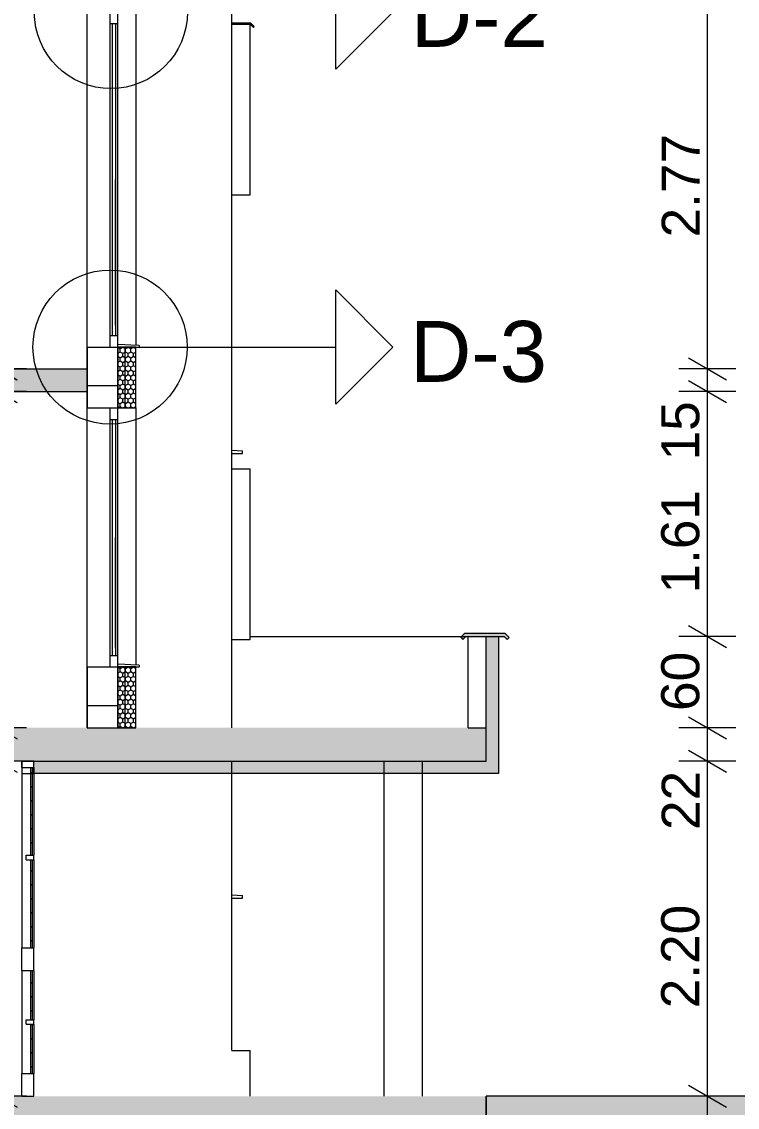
# Model space of a CAD drawing. Header units: feet. Extents: x 2583673 to 2624673, y -122443 to -93743.
# Drawn here: x 2606301 to 2610998, y -116471 to -109342 of the extents above; entities that cross this region are included whole.
import ezdxf

# ---------------------------------------------------------------- set-up
doc = ezdxf.new("R2010")
doc.units = ezdxf.units.FT
doc.header["$MEASUREMENT"] = 0
doc.set_wipeout_variables(frame=1)
doc.linetypes.add('Wipeout_Contour', pattern=[1000, 0, -1000])
for name, color, linetype, lineweight in [('0_Pen_No__1', 7, 'Continuous', 5), ('2D Drafting - General_Pen_No__20', 1, 'Continuous', 5), ('Annotation - Text_Pen_No__20', 1, 'Continuous', 5), ('Columns_Pen_No__2', 8, 'Continuous', 5), ('Dimensioning - General_Pen_No__1', 7, 'Continuous', 5), ('Exterior walls_Pen_No__1', 7, 'Continuous', 5), ('Exterior walls_Pen_No__2', 8, 'Continuous', 5), ('Exterior walls_Pen_No__20', 1, 'Continuous', 5), ('Shell - Roof_Pen_No__20', 1, 'Continuous', 5), ('Structural - Bearing_Pen_No__1', 7, 'Continuous', 5)]:
    doc.layers.add(name, color=color, linetype=linetype, lineweight=lineweight)
for name, color, linetype in [('Columns', 7, 'Continuous'), ('Dimensioning - General', 7, 'Continuous'), ('Exterior walls', 7, 'Continuous'), ('Shell - Roof', 7, 'Continuous'), ('Structural - Bearing', 7, 'Continuous')]:
    doc.layers.add(name, color=color, linetype=linetype)
for name, color, linetype, lineweight, true_color in [('Exterior walls_Pen_No__102', 7, 'Continuous', 5, 0xcccccc), ('Exterior walls_Pen_No__14', 7, 'Continuous', 5, 0xbd8b17), ('Exterior walls_Pen_No__3', 7, 'Continuous', 5, 0xff6600), ('Exterior walls_Pen_No__61', 7, 'Continuous', 5, 0x6a6a6a), ('Exterior walls_Pen_No__62', 7, 'Continuous', 5, 0xaaaaaa), ('Structural - Bearing_Pen_No__29', 7, 'Continuous', 5, 0x3dad99)]:
    doc.layers.add(name, color=color, linetype=linetype, lineweight=lineweight, true_color=true_color)
doc.styles.add('GENERATED_STYLE_1', font='arial.ttf')
doc.styles.add('GENERATED_STYLE_7', font='ARIALUNI.TTF')
doc.dimstyles.new('GENERATED_STYLE__1', dxfattribs={"dimtxt": 250, "dimasz": 190, "dimexe": 0.18, "dimexo": 3, "dimgap": 0.09, "dimtad": 1, "dimlfac": 0.001, "dimzin": 0, "dimdsep": 46, "dimtxsty": 'GENERATED_STYLE_1', "dimblk": 'ARROWHEAD_2', "dimblk1": 'ARROWHEAD_2', "dimblk2": 'ARROWHEAD_2', "dimcen": 0.09, "dimclrd": 7, "dimclre": 7, "dimclrt": 7, "dimadec": 0, "dimazin": 0, "dimtfac": 1, "dimtdec": 4, "dimtmove": 0, "dimatfit": 3, "dimfxl": 1, "dimtolj": 1, "dimtzin": 0, "dimarcsym": 0})
pattern_1 = [(45, (2247653.82, -76424.97), (-91.92388, 91.92388), [97.499996, -32.5]), (45, (2247653.82, -76333.04), (-91.92388, 91.92388), [97.499996, -32.5])]

# ---------------------------------------------------------------- blocks, each defined once
blk = doc.blocks.new('*D15', base_point=(2247653.8, -76425))
at = {"layer": 'Dimensioning - General_Pen_No__1', "color": 7, "linetype": 'Continuous', "lineweight": 5, "transparency": 16777216}
for p, q in [((2610677.3, -116326.2), (2610927.3, -116470.5)), ((2610989.8, -116398.3), (2610614.8, -116398.3)), ((2610802.3, -116618.3), (2610802.3, -116398.3)), ((2610677.3, -116546.2), (2610927.3, -116690.5)), ((2610989.8, -116618.3), (2610614.8, -116618.3)), ((2610802.3, -116740.6), (2610802.3, -116618.3))]:
    blk.add_line(p, q, dxfattribs=at)
at = {"layer": 'Dimensioning - General_Pen_No__1', "color": 7, "lineweight": 5, "transparency": 16777216, "insert": (2610752.3, -117070), "char_height": 250, "attachment_point": 7, "rotation": 90, "style": 'GENERATED_STYLE_1'}
blk.add_mtext('\\A1;22', dxfattribs=at)
blk = doc.blocks.new('ARROWHEAD_2')
at = {"color": 0, "linetype": 'Continuous', "lineweight": 0}
for p, q in [((-0.378, -0.655), (0.378, 0.655)), ((0, 0), (-1, 0))]:
    blk.add_line(p, q, dxfattribs=at)
blk = doc.blocks.new('*D16', base_point=(2247653.8, -76425))
at = {"layer": 'Dimensioning - General_Pen_No__1', "color": 7, "linetype": 'Continuous', "lineweight": 5, "transparency": 16777216}
for p, q in [((2610677.3, -114126.2), (2610927.3, -114270.5)), ((2610989.8, -114198.3), (2610614.8, -114198.3)), ((2610802.3, -116398.3), (2610802.3, -114198.3)), ((2610677.3, -116326.2), (2610927.3, -116470.5)), ((2610989.8, -116398.3), (2610614.8, -116398.3))]:
    blk.add_line(p, q, dxfattribs=at)
at = {"layer": 'Dimensioning - General_Pen_No__1', "color": 7, "lineweight": 5, "transparency": 16777216, "char_height": 250, "attachment_point": 7, "rotation": 90, "style": 'GENERATED_STYLE_1'}
for s, insert in [('\\A1;22', (2610752.3, -114650)), ('\\A1;2.20', (2610752.3, -115820.6))]:
    blk.add_mtext(s, dxfattribs=dict(at, insert=insert))
blk = doc.blocks.new('*D17', base_point=(2247653.8, -76425))
at = {"layer": 'Dimensioning - General_Pen_No__1', "color": 7, "linetype": 'Continuous', "lineweight": 5, "transparency": 16777216}
for p, q in [((2610677.3, -113906.2), (2610927.3, -114050.5)), ((2610989.8, -113978.3), (2610614.8, -113978.3)), ((2610802.3, -114198.3), (2610802.3, -113978.3)), ((2610677.3, -114126.2), (2610927.3, -114270.5)), ((2610989.8, -114198.3), (2610614.8, -114198.3))]:
    blk.add_line(p, q, dxfattribs=at)
blk = doc.blocks.new('*D18', base_point=(2247653.8, -76425))
at = {"layer": 'Dimensioning - General_Pen_No__1', "color": 7, "linetype": 'Continuous', "lineweight": 5, "transparency": 16777216}
for p, q in [((2610677.3, -113306.2), (2610927.3, -113450.5)), ((2610989.8, -113378.3), (2610614.8, -113378.3)), ((2610802.3, -113978.3), (2610802.3, -113378.3)), ((2610677.3, -113906.2), (2610927.3, -114050.5)), ((2610989.8, -113978.3), (2610614.8, -113978.3))]:
    blk.add_line(p, q, dxfattribs=at)
at = {"layer": 'Dimensioning - General_Pen_No__1', "color": 7, "lineweight": 5, "transparency": 16777216, "insert": (2610752.3, -113868.1), "char_height": 250, "attachment_point": 7, "rotation": 90, "style": 'GENERATED_STYLE_1'}
blk.add_mtext('\\A1;60', dxfattribs=at)
blk = doc.blocks.new('*D19', base_point=(2247653.8, -76425))
at = {"layer": 'Dimensioning - General_Pen_No__1', "color": 7, "linetype": 'Continuous', "lineweight": 5, "transparency": 16777216}
for p, q in [((2610677.3, -111698.8), (2610927.3, -111843.2)), ((2610989.8, -111771), (2610614.8, -111771)), ((2610802.3, -113378.3), (2610802.3, -111771)), ((2610677.3, -113306.2), (2610927.3, -113450.5)), ((2610989.8, -113378.3), (2610614.8, -113378.3))]:
    blk.add_line(p, q, dxfattribs=at)
at = {"layer": 'Dimensioning - General_Pen_No__1', "color": 7, "lineweight": 5, "transparency": 16777216, "char_height": 250, "attachment_point": 7, "rotation": 90, "style": 'GENERATED_STYLE_1'}
for s, insert in [('\\A1;15', (2610752.3, -112222.7)), ('\\A1;1.61', (2610752.3, -113097))]:
    blk.add_mtext(s, dxfattribs=dict(at, insert=insert))
blk = doc.blocks.new('*D20', base_point=(2247653.8, -76425))
at = {"layer": 'Dimensioning - General_Pen_No__1', "color": 7, "linetype": 'Continuous', "lineweight": 5, "transparency": 16777216}
for p, q in [((2610677.3, -111548.8), (2610927.3, -111693.2)), ((2610989.8, -111621), (2610614.8, -111621)), ((2610802.3, -111771), (2610802.3, -111621)), ((2610677.3, -111698.8), (2610927.3, -111843.2)), ((2610989.8, -111771), (2610614.8, -111771))]:
    blk.add_line(p, q, dxfattribs=at)
blk = doc.blocks.new('*D21', base_point=(2247653.8, -76425))
at = {"layer": 'Dimensioning - General_Pen_No__1', "color": 7, "linetype": 'Continuous', "lineweight": 5, "transparency": 16777216}
for p, q in [((2610677.3, -108778.8), (2610927.3, -108923.2)), ((2610989.8, -108851), (2610614.8, -108851)), ((2610802.3, -111621), (2610802.3, -108851)), ((2610677.3, -111548.8), (2610927.3, -111693.2)), ((2610989.8, -111621), (2610614.8, -111621))]:
    blk.add_line(p, q, dxfattribs=at)
at = {"layer": 'Dimensioning - General_Pen_No__1', "color": 7, "lineweight": 5, "transparency": 16777216, "char_height": 250, "attachment_point": 7, "rotation": 90, "style": 'GENERATED_STYLE_1'}
for s, insert in [('\\A1;15', (2610752.3, -109302.7)), ('\\A1;2.77', (2610752.3, -110758.3))]:
    blk.add_mtext(s, dxfattribs=dict(at, insert=insert))
blk = doc.blocks.new('*D38', base_point=(2247653.8, -76425))
at = {"layer": 'Dimensioning - General_Pen_No__1', "color": 7, "linetype": 'Continuous', "lineweight": 5, "transparency": 16777216}
for p, q in [((2611277.3, -101486.2), (2611527.3, -101630.5)), ((2611589.8, -101558.3), (2611214.8, -101558.3)), ((2611402.3, -116398.3), (2611402.3, -101558.3)), ((2611277.3, -116326.2), (2611527.3, -116470.5)), ((2611589.8, -116398.3), (2611214.8, -116398.3)), ((2611402.3, -116520.6), (2611402.3, -116398.3))]:
    blk.add_line(p, q, dxfattribs=at)
at = {"layer": 'Dimensioning - General_Pen_No__1', "color": 7, "lineweight": 5, "transparency": 16777216, "insert": (2611352.3, -109405.8), "char_height": 250, "attachment_point": 7, "rotation": 90, "style": 'GENERATED_STYLE_1'}
blk.add_mtext('\\A1;14.84', dxfattribs=at)
blk = doc.blocks.new('*D43', base_point=(2247653.8, -76425))
at = {"layer": 'Dimensioning - General_Pen_No__1', "color": 7, "linetype": 'Continuous', "lineweight": 5, "transparency": 16777216}
for p, q in [((2611965.4, -99144.8), (2611965.4, -99022.5)), ((2612090.4, -99216.9), (2611840.4, -99072.6)), ((2612152.9, -99144.8), (2611777.9, -99144.8)), ((2611965.4, -116398.3), (2611965.4, -99144.8)), ((2611840.4, -116326.2), (2612090.4, -116470.5)), ((2612152.9, -116398.3), (2611777.9, -116398.3)), ((2611965.4, -116520.6), (2611965.4, -116398.3))]:
    blk.add_line(p, q, dxfattribs=at)
at = {"layer": 'Dimensioning - General_Pen_No__1', "color": 7, "lineweight": 5, "transparency": 16777216, "insert": (2611915.4, -108199), "char_height": 250, "attachment_point": 7, "rotation": 90, "style": 'GENERATED_STYLE_1'}
blk.add_mtext('\\A1;17.25', dxfattribs=at)
blk = doc.blocks.new('*D44', base_point=(2247653.8, -76425))
at = {"layer": 'Dimensioning - General_Pen_No__1', "color": 7, "linetype": 'Continuous', "lineweight": 5, "transparency": 16777216}
for p, q in [((2606019.8, -114126.2), (2606269.8, -114270.5)), ((2606332.3, -114198.3), (2605957.3, -114198.3)), ((2606144.8, -116398.3), (2606144.8, -114198.3)), ((2606019.8, -116326.2), (2606269.8, -116470.5)), ((2606332.3, -116398.3), (2605957.3, -116398.3)), ((2606144.8, -116520.6), (2606144.8, -116398.3))]:
    blk.add_line(p, q, dxfattribs=at)
at = {"layer": 'Dimensioning - General_Pen_No__1', "color": 7, "lineweight": 5, "transparency": 16777216, "char_height": 250, "attachment_point": 7, "rotation": 90, "style": 'GENERATED_STYLE_1'}
for s, insert in [('\\A1;22', (2606094.8, -114650)), ('\\A1;2.20', (2606094.8, -115820.6))]:
    blk.add_mtext(s, dxfattribs=dict(at, insert=insert))
blk = doc.blocks.new('*D45', base_point=(2247653.8, -76425))
at = {"layer": 'Dimensioning - General_Pen_No__1', "color": 7, "linetype": 'Continuous', "lineweight": 5, "transparency": 16777216}
for p, q in [((2606019.8, -113906.2), (2606269.8, -114050.5)), ((2606332.3, -113978.3), (2605957.3, -113978.3)), ((2606144.8, -114198.3), (2606144.8, -113978.3)), ((2606019.8, -114126.2), (2606269.8, -114270.5)), ((2606332.3, -114198.3), (2605957.3, -114198.3))]:
    blk.add_line(p, q, dxfattribs=at)
blk = doc.blocks.new('*D46', base_point=(2247653.8, -76425))
at = {"layer": 'Dimensioning - General_Pen_No__1', "color": 7, "linetype": 'Continuous', "lineweight": 5, "transparency": 16777216}
for p, q in [((2606019.8, -111698.8), (2606269.8, -111843.2)), ((2606332.3, -111771), (2605957.3, -111771)), ((2606144.8, -113978.3), (2606144.8, -111771)), ((2606019.8, -113906.2), (2606269.8, -114050.5)), ((2606332.3, -113978.3), (2605957.3, -113978.3))]:
    blk.add_line(p, q, dxfattribs=at)
at = {"layer": 'Dimensioning - General_Pen_No__1', "color": 7, "lineweight": 5, "transparency": 16777216, "char_height": 250, "attachment_point": 7, "rotation": 90, "style": 'GENERATED_STYLE_1'}
for s, insert in [('\\A1;15', (2606094.8, -112222.7)), ('\\A1;2.21', (2606094.8, -113397))]:
    blk.add_mtext(s, dxfattribs=dict(at, insert=insert))
blk = doc.blocks.new('*D47', base_point=(2247653.82239, -76424.96695))
at = {"layer": 'Dimensioning - General_Pen_No__1', "color": 7, "linetype": 'Continuous', "lineweight": 5, "transparency": 16777216}
for p, q in [((2606019.75593, -111548.84361), (2606269.75593, -111693.18111)), ((2606332.25593, -111621.01236), (2605957.25593, -111621.01236)), ((2606144.75593, -111771.01236), (2606144.75593, -111621.01236)), ((2606019.75593, -111698.84361), (2606269.75593, -111843.18111)), ((2606332.25593, -111771.01236), (2605957.25593, -111771.01236))]:
    blk.add_line(p, q, dxfattribs=at)
blk = doc.blocks.new('*D48', base_point=(2247653.8, -76425))
at = {"layer": 'Dimensioning - General_Pen_No__1', "color": 7, "linetype": 'Continuous', "lineweight": 5, "transparency": 16777216}
for p, q in [((2606019.8, -108778.8), (2606269.8, -108923.2)), ((2606332.3, -108851), (2605957.3, -108851)), ((2606144.8, -111621), (2606144.8, -108851)), ((2606019.8, -111548.8), (2606269.8, -111693.2)), ((2606332.3, -111621), (2605957.3, -111621))]:
    blk.add_line(p, q, dxfattribs=at)
at = {"layer": 'Dimensioning - General_Pen_No__1', "color": 7, "lineweight": 5, "transparency": 16777216, "char_height": 250, "attachment_point": 7, "rotation": 90, "style": 'GENERATED_STYLE_1'}
for s, insert in [('\\A1;15', (2606094.8, -109302.7)), ('\\A1;2.77', (2606094.8, -110758.3))]:
    blk.add_mtext(s, dxfattribs=dict(at, insert=insert))
blk = doc.blocks.new('Line_3', base_point=(2606886, -109278.3))
at = {"layer": 'Shell - Roof_Pen_No__20', "color": 1, "linetype": 'Continuous', "lineweight": 5}
for p, q in [((2608736.8, -109278.3), (2608361.8, -108903.3)), ((2608361.8, -109653.3), (2608361.8, -108903.3)), ((2606886, -109278.3), (2608361.8, -109278.3)), ((2608736.8, -109278.3), (2608361.8, -109653.3))]:
    blk.add_line(p, q, dxfattribs=at)
blk = doc.blocks.new('Line_4', base_point=(2606880.8, -111478.5))
at = {"layer": 'Shell - Roof_Pen_No__20', "color": 1, "linetype": 'Continuous', "lineweight": 5}
for p, q in [((2608736.8, -111478.5), (2608361.8, -111103.5)), ((2608361.8, -111853.5), (2608361.8, -111103.5)), ((2606880.8, -111478.5), (2608361.8, -111478.5)), ((2608736.8, -111478.5), (2608361.8, -111853.5))]:
    blk.add_line(p, q, dxfattribs=at)

msp = doc.modelspace()

# ---------------------------------------------------------------- hatches: boundary and pattern name
at = {"layer": 'Exterior walls_Pen_No__1', "linetype": 'Continuous', "lineweight": 5}
h = msp.add_hatch(dxfattribs=at)
h.set_pattern_fill('GRID_30X30', style=0, pattern_type=2)
h.set_pattern_definition([(0, (2606730.83, -114731.7), (0, 300), []), (90, (2606730.83, -114731.7), (-300, 0), [])])
h.paths.add_polyline_path([(2606930.83, -111878.346), (2606930.83, -111478.346), (2606730.83, -111478.346), (2606730.83, -111878.346)])
h = msp.add_hatch(dxfattribs=at)
h.set_pattern_fill('GRID_30X30', style=0, pattern_type=2)
h.set_pattern_definition([(0, (2606730.83, -116831.7), (0, 300), []), (90, (2606730.83, -116831.7), (-300, 0), [])])
h.paths.add_polyline_path([(2606930.83, -113978.346), (2606930.83, -113578.346), (2606730.83, -113578.346), (2606730.83, -113978.346)])
at = {"layer": 'Exterior walls_Pen_No__102', "linetype": 'Continuous', "lineweight": 5, "true_color": 0xcccccc}
h = msp.add_hatch(dxfattribs=at)
h.set_pattern_fill('EARTH', color=254, style=0, pattern_type=2)
h.set_pattern_definition([(45, (2247653.82, -76424.97), (-137.88582, 137.88582), []), (45, (2247607.86, -76379), (-275.77163, 275.77163), []), (45, (2247561.9, -76333.04), (-275.77163, 275.77163), []), (135, (2247515.937, -76287.08), (45.961939, 45.961939), [194.99999, -194.99999])])
h.paths.add_polyline_path([(2593537.497, -116618.346), (2589354.283, -116618.346), (2589354.283, -117724.346), (2611653.068, -117724.346), (2611653.068, -116398.346), (2609350.83, -116398.346), (2609350.83, -116887.929), (2593537.497, -116887.929)])

# ---------------------------------------------------------------- linework, layer by layer
at = {"layer": 'Exterior walls_Pen_No__1', "color": 7, "linetype": 'Continuous', "lineweight": 5}
msp.add_line((2609350.83, -113978.346), (2609350.83, -113378.346), dxfattribs=at)
at = {"layer": 'Exterior walls_Pen_No__1', "color": 7, "linetype": 'Continuous', "lineweight": 5, "flags": 128}
for points in [[(2606930.83, -111878.346), (2606930.83, -111478.346), (2606730.83, -111478.346), (2606730.83, -111878.346)], [(2606930.83, -113978.346), (2606930.83, -113578.346), (2606730.83, -113578.346), (2606730.83, -113978.346)], [(2593537.497, -116618.346), (2589354.283, -116618.346), (2589354.283, -117724.346), (2611653.068, -117724.346), (2611653.068, -116398.346), (2609350.83, -116398.346), (2609350.83, -116887.929), (2593537.497, -116887.929)]]:
    msp.add_lwpolyline(points, close=True, dxfattribs=at)
at = {"layer": 'Structural - Bearing_Pen_No__29', "color": 135, "linetype": 'Continuous', "lineweight": 5, "true_color": 0x3dad99}
for p, q in [((2609350.83, -114198.346), (2609350.83, -113978.346)), ((2609350.83, -116618.346), (2609350.83, -116398.346))]:
    msp.add_line(p, q, dxfattribs=at)

# ---------------------------------------------------------------- texts
at = {"layer": 'Annotation - Text_Pen_No__20', "color": 1, "linetype": 'Continuous', "lineweight": 5, "char_height": 400, "attachment_point": 2, "style": 'GENERATED_STYLE_7'}
for s, insert in [('\\A1;D-2', (2609304.353, -109106.616)), ('\\A1;D-3', (2609299.175, -111306.751))]:
    msp.add_mtext(s, dxfattribs=dict(at, insert=insert))

# ---------------------------------------------------------------- dimensions: what is measured, and where the dimension line sits
at = {"layer": 'Dimensioning - General', "color": 7, "linetype": 'Continuous', "lineweight": 5}
for base, p1, p2, picture, middle in [((2610802.282, -113378.344), (2609350.83, -113978.346), (2609430.94, -113378.344), '*D18', (2610627.282, -113677.471)), ((2610802.282, -113978.346), (2609350.83, -114198.346), (2609350.83, -113978.346), '*D17', (2610627.282, -114459.437)), ((2610802.282, -114198.346), (2609350.83, -116398.346), (2609350.83, -114198.346), '*D16', (2610627.282, -115495.927)), ((2610802.282, -116398.346), (2609350.83, -116618.346), (2609350.83, -116398.346), '*D15', (2610627.282, -116879.437))]:
    dim = msp.add_linear_dim(base=base, p1=p1, p2=p2, angle=90, dimstyle='GENERATED_STYLE__1', dxfattribs=at)
    dim.commit()
    dim.dimension.update_dxf_attribs({"geometry": picture, "text_midpoint": middle, "dimtype": 160, "text_rotation": 90})

# ---------------------------------------------------------------- wipeouts: each hides what was drawn before it
at = {"color": 254, "linetype": 'Wipeout_Contour', "lineweight": 0, "ltscale": 13047665.51365408}
msp.add_wipeout([(2607680.83, -110258.346), (2607680.83, -107558.346), (2606980.83, -107558.346), (2606980.83, -108701.012), (2606980.83, -110258.346)], dxfattribs=at).dxf.layer = 'Exterior walls'
at = {"color": 254, "linetype": 'Wipeout_Contour', "lineweight": 0, "ltscale": 10432154.7907367}
msp.add_wipeout([(2605827.088, -108851.012), (2603658.252, -110258.346), (2606730.83, -110258.346), (2606730.83, -108851.012)], dxfattribs=at).dxf.layer = 'Exterior walls'
at = {"color": 254, "linetype": 'Wipeout_Contour', "lineweight": 0, "ltscale": 13048293.78813117}
msp.add_wipeout([(2607680.83, -113178.346), (2607680.83, -110478.346), (2606980.83, -110478.346), (2606980.83, -111878.346), (2606980.83, -113178.346)], dxfattribs=at).dxf.layer = 'Exterior walls'
at = {"color": 254, "linetype": 'Wipeout_Contour', "lineweight": 0, "ltscale": 10439233.06183944}
msp.add_wipeout([(2606980.83, -113978.346), (2607680.83, -113978.346), (2607680.83, -113398.346), (2606980.83, -113398.346)], dxfattribs=at).dxf.layer = 'Exterior walls'
at = {"color": 254, "linetype": 'Wipeout_Contour', "lineweight": 0, "ltscale": 13043836.79844305}
msp.add_wipeout([(2606130.83, -116098.346), (2606300.83, -116098.346), (2606300.83, -114238.346), (2606300.83, -114198.346), (2606130.83, -114198.346)], dxfattribs=at).dxf.layer = 'Exterior walls'
at = {"color": 254, "linetype": 'Wipeout_Contour', "lineweight": 0, "ltscale": 10438290.88917574}
msp.add_wipeout([(2606380.83, -114198.346), (2606380.83, -116098.346), (2607680.83, -116098.346), (2607680.83, -114198.346)], dxfattribs=at).dxf.layer = 'Exterior walls'

# ---------------------------------------------------------------- next in the draw order: hatches: boundary and pattern name
at = {"layer": 'Exterior walls_Pen_No__62', "linetype": 'Continuous', "lineweight": 5, "true_color": 0xaaaaaa}
msp.add_hatch(color=253, dxfattribs=at).paths.add_polyline_path([(2607680.83, -109358.346), (2607800.83, -109358.346), (2607821.311, -109378.826), (2607826.967, -109373.169), (2607804.144, -109350.346), (2607680.83, -109350.346)])

# ---------------------------------------------------------------- next in the draw order: linework, layer by layer
at = {"layer": 'Exterior walls_Pen_No__1', "color": 7, "linetype": 'Continuous', "lineweight": 5}
for p, q in [((2606980.83, -111878.346), (2606980.83, -111478.346)), ((2607050.957, -111878.346), (2607050.956, -113566.611)), ((2606980.83, -113978.346), (2606980.83, -113578.346)), ((2606930.83, -113978.346), (2606980.83, -113978.346)), ((2606300.83, -114198.346), (2606380.83, -114198.346))]:
    msp.add_line(p, q, dxfattribs=at)
at = {"layer": 'Exterior walls_Pen_No__1', "color": 7, "linetype": 'Continuous', "lineweight": 5, "flags": 128}
msp.add_lwpolyline([(2607680.83, -109358.346), (2607800.83, -109358.346), (2607821.311, -109378.826), (2607826.967, -109373.169), (2607804.144, -109350.346), (2607680.83, -109350.346)], close=True, dxfattribs=at)
at = {"layer": 'Structural - Bearing_Pen_No__1', "color": 7, "linetype": 'Continuous', "lineweight": 5}
for p, q in [((2607680.83, -109358.346), (2607800.83, -109358.346)), ((2607070.956, -111467.496), (2607070.956, -111478.346)), ((2607680.83, -112278.346), (2607800.83, -112278.346)), ((2607070.956, -113567.496), (2607070.956, -113578.346))]:
    msp.add_line(p, q, dxfattribs=at)

# ---------------------------------------------------------------- next in the draw order: wipeouts: each hides what was drawn before it
at = {"color": 254, "linetype": 'Wipeout_Contour', "lineweight": 0, "ltscale": 10445410.68693924}
msp.add_wipeout([(2608680.83, -116398.346), (2608930.83, -116398.346), (2608930.83, -114198.346), (2608680.83, -114198.346)], dxfattribs=at).dxf.layer = 'Columns'
at = {"color": 254, "linetype": 'Wipeout_Contour', "lineweight": 0, "ltscale": 36502272.04315289}
msp.add_wipeout([(2606730.83, -110478.346), (2603890.83, -110478.346), (2603890.83, -110647.679), (2604190.83, -110647.679), (2604190.83, -110842.346), (2604490.83, -110842.346), (2604490.83, -111037.012), (2604790.83, -111037.012), (2604790.83, -111231.679), (2605090.83, -111231.679), (2605090.83, -111426.346), (2605390.83, -111426.346), (2605390.83, -111621.012), (2606730.83, -111621.012)], dxfattribs=at).dxf.layer = 'Exterior walls'
at = {"color": 254, "linetype": 'Wipeout_Contour', "lineweight": 0, "ltscale": 10432651.95455076}
msp.add_wipeout([(2605827.088, -111771.012), (2603658.252, -113178.346), (2606730.83, -113178.346), (2606730.83, -111771.012)], dxfattribs=at).dxf.layer = 'Exterior walls'
at = {"color": 254, "linetype": 'Wipeout_Contour', "lineweight": 0, "ltscale": 10440508.44526564}
msp.add_wipeout([(2607680.83, -112178.346), (2607750.83, -112178.346), (2607750.83, -112159.635), (2607680.83, -112155.966)], dxfattribs=at).dxf.layer = 'Exterior walls'
at = {"color": 254, "linetype": 'Wipeout_Contour', "lineweight": 0, "ltscale": 10436136.00537063}
msp.add_wipeout([(2606730.83, -113398.346), (2606380.83, -113398.346), (2606380.83, -113978.346), (2606730.83, -113978.346)], dxfattribs=at).dxf.layer = 'Exterior walls'
at = {"color": 254, "linetype": 'Wipeout_Contour', "lineweight": 0, "ltscale": 15664258.23661008}
msp.add_wipeout([(2607800.83, -113398.346), (2607680.83, -113398.346), (2607680.83, -113978.346), (2609230.83, -113978.346), (2609230.83, -113378.346), (2607800.83, -113378.346)], dxfattribs=at).dxf.layer = 'Exterior walls'
at = {"color": 254, "linetype": 'Wipeout_Contour', "lineweight": 0, "ltscale": 20870933.10982791}
msp.add_wipeout([(2606300.83, -114238.346), (2606300.83, -115423.346), (2606360.83, -115423.346), (2606360.83, -114845.846), (2606330.83, -114845.846), (2606330.83, -114815.846), (2606360.83, -114815.846), (2606360.83, -114238.346)], dxfattribs=at).dxf.layer = 'Exterior walls'
at = {"color": 254, "linetype": 'Wipeout_Contour', "lineweight": 0, "ltscale": 10441016.90481522}
msp.add_wipeout([(2607680.83, -115098.346), (2607750.83, -115098.346), (2607750.83, -115079.635), (2607680.83, -115075.966)], dxfattribs=at).dxf.layer = 'Exterior walls'
at = {"color": 254, "linetype": 'Wipeout_Contour', "lineweight": 0, "ltscale": 20871315.00801605}
msp.add_wipeout([(2606300.83, -116248.346), (2606360.83, -116248.346), (2606360.83, -115925.846), (2606330.83, -115925.846), (2606330.83, -115895.846), (2606360.83, -115895.846), (2606360.83, -115573.346), (2606300.83, -115573.346)], dxfattribs=at).dxf.layer = 'Exterior walls'
at = {"color": 254, "linetype": 'Wipeout_Contour', "lineweight": 0, "ltscale": 10438902.72080345}
msp.add_wipeout([(2606980.83, -110478.346), (2607800.83, -110478.346), (2607800.83, -110258.346), (2606980.83, -110258.346)], dxfattribs=at).dxf.layer = 'Structural - Bearing'

# ---------------------------------------------------------------- next in the draw order: hatches: boundary and pattern name
at = {"layer": '0_Pen_No__1', "linetype": 'Continuous', "lineweight": 5}
msp.add_hatch(color=7, dxfattribs=at).paths.add_polyline_path([(2606730.83, -111771.012), (2606730.83, -111621.012), (2605390.83, -111621.012), (2605390.83, -111771.012)])
at = {"layer": 'Exterior walls_Pen_No__61', "linetype": 'Continuous', "lineweight": 5, "true_color": 0x6a6a6a}
msp.add_hatch(color=251, dxfattribs=at).paths.add_polyline_path([(2609208.582, -113358.346), (2609182.725, -113384.203), (2609196.867, -113398.345), (2609216.867, -113378.346), (2609466.867, -113378.346), (2609487.347, -113398.826), (2609501.489, -113384.684), (2609475.151, -113358.346)])
at = {"layer": 'Structural - Bearing_Pen_No__1', "linetype": 'Continuous', "lineweight": 5}
msp.add_hatch(color=7, dxfattribs=at).paths.add_polyline_path([(2609350.83, -114198.346), (2609350.83, -113978.346), (2605530.83, -113978.346), (2605530.83, -114198.346)])

# ---------------------------------------------------------------- next in the draw order: linework, layer by layer
at = {"layer": '0_Pen_No__1', "color": 7, "linetype": 'Continuous', "lineweight": 5}
for p, q in [((2605390.83, -111621.012), (2606730.83, -111621.012)), ((2606730.83, -111771.012), (2606730.83, -111621.012)), ((2605827.088, -111771.012), (2606730.83, -111771.012))]:
    msp.add_line(p, q, dxfattribs=at)
at = {"layer": 'Columns_Pen_No__2', "color": 8, "linetype": 'Continuous', "lineweight": 5}
for p, q in [((2608680.83, -116398.346), (2608680.83, -114198.346)), ((2608930.83, -116398.346), (2608930.83, -114198.346))]:
    msp.add_line(p, q, dxfattribs=at)
at = {"layer": 'Exterior walls_Pen_No__1', "color": 7, "linetype": 'Continuous', "lineweight": 5}
for p, q in [((2607050.957, -109278.346), (2607050.956, -111466.611)), ((2609230.83, -113378.346), (2609350.83, -113378.346)), ((2609230.83, -113978.346), (2609230.83, -113378.346)), ((2606730.83, -113978.346), (2606930.83, -113978.346)), ((2609230.83, -113978.346), (2609350.83, -113978.346)), ((2606300.83, -114238.346), (2606300.83, -114198.346)), ((2606300.83, -114238.346), (2606300.83, -115423.346)), ((2606330.83, -114845.846), (2606330.83, -114815.846)), ((2606300.83, -115573.346), (2606300.83, -115423.346)), ((2606330.83, -115925.846), (2606330.83, -115895.846))]:
    msp.add_line(p, q, dxfattribs=at)
at = {"layer": 'Exterior walls_Pen_No__1', "color": 7, "linetype": 'Continuous', "lineweight": 5, "flags": 128}
msp.add_lwpolyline([(2609208.582, -113358.346), (2609182.725, -113384.203), (2609196.867, -113398.345), (2609216.867, -113378.346), (2609466.867, -113378.346), (2609487.347, -113398.826), (2609501.489, -113384.684), (2609475.151, -113358.346)], close=True, dxfattribs=at)
at = {"layer": 'Exterior walls_Pen_No__2', "color": 8, "linetype": 'Continuous', "lineweight": 5}
for p, q in [((2607680.83, -110478.346), (2607680.83, -107558.346)), ((2607680.83, -113398.346), (2607680.83, -110478.346)), ((2607680.83, -113978.346), (2607680.83, -113398.346)), ((2607800.83, -113378.346), (2609230.83, -113378.346))]:
    msp.add_line(p, q, dxfattribs=at)
at = {"layer": 'Exterior walls_Pen_No__20', "color": 1, "linetype": 'Continuous', "lineweight": 5}
for p, q in [((2607680.83, -112155.966), (2607750.83, -112159.635)), ((2607680.83, -112178.346), (2607750.83, -112178.346)), ((2607750.83, -112178.346), (2607750.83, -112159.635)), ((2607680.83, -115075.966), (2607750.83, -115079.635)), ((2607680.83, -115098.346), (2607750.83, -115098.346)), ((2607750.83, -115098.346), (2607750.83, -115079.635))]:
    msp.add_line(p, q, dxfattribs=at)
at = {"layer": 'Structural - Bearing_Pen_No__1', "color": 7, "linetype": 'Continuous', "lineweight": 5}
for p, q in [((2607800.83, -110478.346), (2607800.83, -109358.346)), ((2607680.83, -110478.346), (2607800.83, -110478.346)), ((2607800.83, -113398.346), (2607800.83, -112278.346)), ((2607680.83, -113398.346), (2607800.83, -113398.346))]:
    msp.add_line(p, q, dxfattribs=at)

# ---------------------------------------------------------------- next in the draw order: dimensions: what is measured, and where the dimension line sits
at = {"layer": 'Dimensioning - General', "color": 7, "linetype": 'Continuous', "lineweight": 5}
dim = msp.add_linear_dim(base=(2611402.282, -101558.346), p1=(2609350.83, -116398.346), p2=(2608100.83, -101558.346), angle=90, dimstyle='GENERATED_STYLE__1', dxfattribs=at)
dim.commit()
dim.dimension.update_dxf_attribs({"geometry": '*D38', "text_midpoint": (2611227.282, -108985.773), "dimtype": 160, "text_rotation": 90})

# ---------------------------------------------------------------- next in the draw order: wipeouts: each hides what was drawn before it
at = {"color": 254, "linetype": 'Wipeout_Contour', "lineweight": 0, "ltscale": 13045976.92745804}
msp.add_wipeout([(2606730.83, -109278.346), (2606730.83, -111478.346), (2606930.83, -111478.346), (2606930.83, -111403.346), (2606930.83, -109278.346)], dxfattribs=at).dxf.layer = 'Exterior walls'
at = {"color": 254, "linetype": 'Wipeout_Contour', "lineweight": 0, "ltscale": 15655802.03417999}
msp.add_wipeout([(2606730.83, -113578.346), (2606930.83, -113578.346), (2606930.83, -113503.346), (2606930.83, -111953.346), (2606930.83, -111878.346), (2606730.83, -111878.346)], dxfattribs=at).dxf.layer = 'Exterior walls'
at = {"color": 254, "linetype": 'Wipeout_Contour', "lineweight": 0, "ltscale": 10435563.4307987}
msp.add_wipeout([(2606370.83, -114815.846), (2606380.83, -114815.846), (2606380.83, -114238.346), (2606370.83, -114238.346)], dxfattribs=at).dxf.layer = 'Exterior walls'
at = {"color": 254, "linetype": 'Wipeout_Contour', "lineweight": 0, "ltscale": 10435776.53349292}
msp.add_wipeout([(2606380.83, -115573.346), (2606370.83, -115573.346), (2606370.83, -115895.846), (2606380.83, -115895.846)], dxfattribs=at).dxf.layer = 'Exterior walls'
at = {"color": 254, "linetype": 'Wipeout_Contour', "lineweight": 0, "ltscale": 15640087.6548567}
msp.add_wipeout([(2606300.83, -116098.346), (2602830.83, -116098.346), (2602830.83, -116263.346), (2603130.83, -116263.346), (2603130.83, -116398.346), (2606300.83, -116398.346)], dxfattribs=at).dxf.layer = 'Structural - Bearing'

# ---------------------------------------------------------------- next in the draw order: hatches: boundary and pattern name
at = {"layer": 'Exterior walls_Pen_No__14', "linetype": 'Continuous', "lineweight": 5, "true_color": 0xbd8b17}
h = msp.add_hatch(dxfattribs=at)
h.set_pattern_fill('STYROFOAM_SM_INSULATION', color=42, style=0, pattern_type=2)
h.set_pattern_definition([(90, (2618881.426, -111061.012), (-34.64102, 0), [20, -40]), (90, (2618864.105, -111031.012), (-34.64102, 0), [20, -40]), (150, (2618881.426, -111041.012), (17.32051, 30), [20, -40]), (150, (2618846.785, -111041.012), (17.32051, 30), [20, -40]), (210, (2618881.426, -111061.012), (-17.32051, 30), [20, -40]), (210, (2618846.785, -111061.012), (-17.32051, 30), [20, -40])])
h.paths.add_polyline_path([(2606930.83, -111478.346), (2606930.83, -111878.346), (2607050.957, -111878.346), (2607050.956, -111478.346)])
h = msp.add_hatch(dxfattribs=at)
h.set_pattern_fill('STYROFOAM_SM_INSULATION', color=42, style=0, pattern_type=2)
h.set_pattern_definition([(90, (2618881.426, -113161.012), (-34.64102, 0), [20, -40]), (90, (2618864.105, -113131.012), (-34.64102, 0), [20, -40]), (150, (2618881.426, -113141.012), (17.32051, 30), [20, -40]), (150, (2618846.785, -113141.012), (17.32051, 30), [20, -40]), (210, (2618881.426, -113161.012), (-17.32051, 30), [20, -40]), (210, (2618846.785, -113161.012), (-17.32051, 30), [20, -40])])
h.paths.add_polyline_path([(2606930.83, -113578.346), (2606930.83, -113978.346), (2607050.957, -113978.346), (2607050.956, -113578.346)])

# ---------------------------------------------------------------- next in the draw order: linework, layer by layer
at = {"layer": 'Exterior walls_Pen_No__1', "color": 7, "linetype": 'Continuous', "lineweight": 5}
for p, q in [((2606730.83, -111478.346), (2606930.83, -111478.346)), ((2606730.83, -111878.346), (2606730.83, -111478.346)), ((2606880.83, -111478.346), (2606930.83, -111478.346)), ((2606930.83, -111878.346), (2606930.83, -111478.346)), ((2606930.83, -111478.346), (2606980.83, -111478.346)), ((2606930.83, -111878.346), (2606930.83, -111478.346)), ((2606730.83, -113578.346), (2606730.83, -111878.346)), ((2606730.83, -111878.346), (2606930.83, -111878.346)), ((2606880.83, -111878.346), (2606930.83, -111878.346)), ((2606930.83, -111878.346), (2606980.83, -111878.346)), ((2606930.83, -113578.346), (2606930.83, -113561.3)), ((2606730.83, -113578.346), (2606930.83, -113578.346)), ((2606730.83, -113978.346), (2606730.83, -113578.346)), ((2606880.83, -113578.346), (2606930.83, -113578.346)), ((2606930.83, -113978.346), (2606930.83, -113578.346)), ((2606930.83, -113578.346), (2606980.83, -113578.346)), ((2606930.83, -113978.346), (2606930.83, -113578.346)), ((2606380.83, -114238.346), (2606380.83, -114198.346)), ((2606300.83, -114238.346), (2606380.83, -114238.346)), ((2606360.83, -114238.346), (2606370.83, -114238.346)), ((2606300.83, -115573.346), (2606300.83, -116248.346)), ((2606300.83, -115573.346), (2606380.83, -115573.346)), ((2606360.83, -115573.346), (2606370.83, -115573.346)), ((2606300.83, -116398.346), (2606300.83, -116248.346))]:
    msp.add_line(p, q, dxfattribs=at)
at = {"layer": 'Exterior walls_Pen_No__1', "color": 7, "linetype": 'Continuous', "lineweight": 5, "flags": 128}
for points in [[(2606930.83, -111478.346), (2606930.83, -111878.346), (2607050.957, -111878.346), (2607050.956, -111478.346)], [(2606930.83, -113578.346), (2606930.83, -113978.346), (2607050.957, -113978.346), (2607050.956, -113578.346)], [(2606380.83, -114278.396), (2606380.83, -114198.346), (2606300.83, -114198.346), (2606300.83, -114278.396)]]:
    msp.add_lwpolyline(points, close=True, dxfattribs=at)
at = {"layer": 'Structural - Bearing_Pen_No__1', "color": 7, "linetype": 'Continuous', "lineweight": 5}
for p, q in [((2607070.956, -111467.496), (2606930.83, -111461.3)), ((2606930.83, -111478.346), (2607070.956, -111478.346)), ((2607070.956, -113567.496), (2606930.83, -113561.3)), ((2606930.83, -113578.346), (2607070.956, -113578.346))]:
    msp.add_line(p, q, dxfattribs=at)

# ---------------------------------------------------------------- next in the draw order: dimensions: what is measured, and where the dimension line sits
at = {"layer": 'Dimensioning - General', "color": 7, "linetype": 'Continuous', "lineweight": 5}
dim = msp.add_linear_dim(base=(2606144.756, -113978.346), p1=(2608747.369, -114198.346), p2=(2608764.222, -113978.346), angle=90, dimstyle='GENERATED_STYLE__1', dxfattribs=at)
dim.commit()
dim.dimension.update_dxf_attribs({"geometry": '*D45', "text_midpoint": (2605969.756, -114459.437), "dimtype": 160, "text_rotation": 90})

# ---------------------------------------------------------------- next in the draw order: wipeouts: each hides what was drawn before it
at = {"color": 254, "linetype": 'Wipeout_Contour', "lineweight": 0, "ltscale": 10436966.94314182}
msp.add_wipeout([(2606930.83, -111403.346), (2606930.83, -109353.346), (2606880.83, -109353.346), (2606880.83, -111403.346)], dxfattribs=at).dxf.layer = 'Exterior walls'
at = {"color": 254, "linetype": 'Wipeout_Contour', "lineweight": 0, "ltscale": 10437368.47082732}
msp.add_wipeout([(2606930.83, -113503.346), (2606930.83, -111953.346), (2606880.83, -111953.346), (2606880.83, -113503.346)], dxfattribs=at).dxf.layer = 'Exterior walls'
at = {"color": 254, "linetype": 'Wipeout_Contour', "lineweight": 0, "ltscale": 10435670.38717295}
msp.add_wipeout([(2606370.83, -115423.346), (2606380.83, -115423.346), (2606380.83, -114845.846), (2606370.83, -114845.846)], dxfattribs=at).dxf.layer = 'Exterior walls'
at = {"color": 254, "linetype": 'Wipeout_Contour', "lineweight": 0, "ltscale": 10435839.17717961}
msp.add_wipeout([(2606370.83, -116248.346), (2606380.83, -116248.346), (2606380.83, -115925.846), (2606370.83, -115925.846)], dxfattribs=at).dxf.layer = 'Exterior walls'
at = {"color": 254, "linetype": 'Wipeout_Contour', "lineweight": 0, "ltscale": 18248450.45669055}
msp.add_wipeout([(2603590.83, -110453.012), (2603890.83, -110453.012), (2603890.83, -110478.346), (2606730.83, -110478.346), (2606730.83, -110258.346), (2603658.252, -110258.346), (2603590.83, -110302.095)], dxfattribs=at).dxf.layer = 'Structural - Bearing'

# ---------------------------------------------------------------- next in the draw order: hatches: boundary and pattern name
at = {"layer": 'Exterior walls_Pen_No__14', "linetype": 'Continuous', "lineweight": 5, "true_color": 0xbd8b17}
h = msp.add_hatch(dxfattribs=at)
h.set_pattern_fill('STYROFOAM_SM_INSULATION', color=42, style=0, pattern_type=2)
h.set_pattern_definition([(270.001, (2608800.53, -113791.417), (34.641, 0.0006), [20, -40]), (270.001, (2608817.852, -113821.416), (34.641, 0.0006), [20, -40]), (330.001, (2608800.532, -113811.417), (17.32, 30.0003), [20, -40]), (330.001, (2608835.173, -113811.416), (17.32, 30.0003), [20, -40]), (30.001, (2608800.53, -113791.417), (-17.321, 29.9997), [20, -40]), (30.001, (2608835.172, -113791.416), (-17.321, 29.9997), [20, -40])])
h.paths.add_polyline_path([(2609350.83, -114198.346), (2609350.816, -113378.346), (2609430.94, -113378.344), (2609430.955, -114278.344), (2608240.955, -114278.365), (2606380.831, -114278.396), (2606380.83, -114198.371)])
at = {"layer": 'Exterior walls_Pen_No__3', "linetype": 'Continuous', "lineweight": 5, "true_color": 0xff6600}
h = msp.add_hatch(dxfattribs=at)
h.set_pattern_fill('DASHED', color=30, style=0, pattern_type=2)
h.set_pattern_definition(pattern_1)
h.paths.add_polyline_path([(2606370.83, -114815.846), (2606370.83, -114238.346), (2606360.83, -114238.346), (2606360.83, -114815.846)])
h = msp.add_hatch(dxfattribs=at)
h.set_pattern_fill('DASHED', color=30, style=0, pattern_type=2)
h.set_pattern_definition(pattern_1)
h.paths.add_polyline_path([(2606370.83, -115423.346), (2606370.83, -114845.846), (2606360.83, -114845.846), (2606360.83, -115423.346)])
h = msp.add_hatch(dxfattribs=at)
h.set_pattern_fill('DASHED', color=30, style=0, pattern_type=2)
h.set_pattern_definition(pattern_1)
h.paths.add_polyline_path([(2606370.83, -115895.846), (2606370.83, -115573.346), (2606360.83, -115573.346), (2606360.83, -115895.846)])

# ---------------------------------------------------------------- next in the draw order: linework, layer by layer
at = {"layer": '2D Drafting - General_Pen_No__20', "color": 1, "linetype": 'Continuous', "lineweight": 5}
for centre, radius in [((2606886.008, -109278.21), 502.481), ((2606880.83, -111478.346), 506.042)]:
    msp.add_circle(centre, radius, dxfattribs=at)
at = {"layer": 'Exterior walls_Pen_No__1', "color": 7, "linetype": 'Continuous', "lineweight": 5}
for p, q in [((2606730.83, -111478.346), (2606730.83, -109278.346)), ((2606880.83, -109353.346), (2606880.83, -109278.346)), ((2606930.83, -109353.346), (2606930.83, -109278.346)), ((2606880.83, -111403.346), (2606880.83, -109353.346)), ((2606880.83, -109353.346), (2606930.83, -109353.346)), ((2606895.83, -111403.346), (2606895.83, -109353.346)), ((2606915.83, -109353.346), (2606915.83, -111403.346)), ((2606930.83, -111403.346), (2606930.83, -109353.346)), ((2606915.83, -109421.921), (2606915.83, -110378.346)), ((2606915.83, -111334.77), (2606915.83, -110378.346)), ((2606880.83, -111403.346), (2606930.83, -111403.346)), ((2606880.83, -111478.346), (2606880.83, -111403.346)), ((2606930.83, -111478.346), (2606930.83, -111403.346)), ((2606880.83, -111953.346), (2606880.83, -111878.346)), ((2606930.83, -111953.346), (2606930.83, -111878.346)), ((2606880.83, -113503.346), (2606880.83, -111953.346)), ((2606880.83, -111953.346), (2606930.83, -111953.346)), ((2606895.83, -113503.346), (2606895.83, -111953.346)), ((2606915.83, -111953.346), (2606915.83, -113503.346)), ((2606930.83, -113503.346), (2606930.83, -111953.346)), ((2606915.83, -112005.195), (2606915.83, -112728.346)), ((2606915.83, -113451.496), (2606915.83, -112728.346)), ((2606880.83, -113503.346), (2606930.83, -113503.346)), ((2606880.83, -113578.346), (2606880.83, -113503.346)), ((2606930.83, -113561.3), (2606930.83, -113503.346)), ((2606360.83, -114815.846), (2606360.83, -114238.346)), ((2606370.83, -114815.846), (2606370.83, -114238.346)), ((2606380.83, -114238.346), (2606380.83, -114815.846)), ((2606330.83, -114815.846), (2606380.83, -114815.846)), ((2606330.83, -114845.846), (2606380.83, -114845.846)), ((2606360.83, -114815.846), (2606370.83, -114815.846)), ((2606360.83, -114845.846), (2606370.83, -114845.846)), ((2606360.83, -115423.346), (2606360.83, -114845.846)), ((2606370.83, -115423.346), (2606370.83, -114845.846)), ((2606380.83, -114845.846), (2606380.83, -114815.846)), ((2606380.83, -114845.846), (2606380.83, -115423.346)), ((2606300.83, -115423.346), (2606380.83, -115423.346)), ((2606360.83, -115423.346), (2606370.83, -115423.346)), ((2606380.83, -115573.346), (2606380.83, -115423.346)), ((2606360.83, -115895.846), (2606360.83, -115573.346)), ((2606370.83, -115895.846), (2606370.83, -115573.346)), ((2606380.83, -115573.346), (2606380.83, -115895.846)), ((2606330.83, -115895.846), (2606380.83, -115895.846)), ((2606360.83, -115895.846), (2606370.83, -115895.846)), ((2606380.83, -115925.846), (2606380.83, -115895.846)), ((2606330.83, -115925.846), (2606380.83, -115925.846)), ((2606360.83, -115925.846), (2606370.83, -115925.846))]:
    msp.add_line(p, q, dxfattribs=at)
at = {"layer": 'Exterior walls_Pen_No__1', "color": 7, "linetype": 'Continuous', "lineweight": 5, "flags": 128}
msp.add_lwpolyline([(2609350.83, -114198.346), (2609350.816, -113378.346), (2609430.94, -113378.344), (2609430.955, -114278.344), (2608240.955, -114278.365), (2606380.831, -114278.396), (2606380.83, -114198.371)], close=True, dxfattribs=at)

# ---------------------------------------------------------------- next in the draw order: block references
at = {"layer": 'Shell - Roof', "color": 1, "linetype": 'Continuous', "lineweight": 5}
for name, p in [('Line_3', (2606886.008, -109278.346)), ('Line_4', (2606880.83, -111478.481))]:
    msp.add_blockref(name, p, dxfattribs=at)

# ---------------------------------------------------------------- next in the draw order: dimensions: what is measured, and where the dimension line sits
at = {"layer": 'Dimensioning - General', "color": 7, "linetype": 'Continuous', "lineweight": 5}
for base, p1, p2, picture, middle in [((2606144.756, -108851.012), (2608907.474, -111621.012), (2608821.62, -108851.012), '*D48', (2605969.756, -110433.594)), ((2610802.282, -108851.012), (2606730.83, -111621.012), (2606730.83, -108851.012), '*D21', (2610627.282, -110433.594)), ((2606144.756, -111621.012), (2608932.754, -111771.012), (2608907.474, -111621.012), '*D47', (2605969.756, -112032.104)), ((2610802.282, -111621.012), (2606730.83, -111771.012), (2606730.83, -111621.012), '*D20', (2610627.282, -112032.104)), ((2606144.756, -111771.012), (2608764.222, -113978.346), (2608932.754, -111771.012), '*D46', (2605969.756, -113072.26)), ((2610802.282, -111771.012), (2609430.94, -113378.344), (2606730.83, -111771.012), '*D19', (2610627.282, -112772.26))]:
    dim = msp.add_linear_dim(base=base, p1=p1, p2=p2, angle=90, dimstyle='GENERATED_STYLE__1', dxfattribs=at)
    dim.commit()
    dim.dimension.update_dxf_attribs({"geometry": picture, "text_midpoint": middle, "dimtype": 160, "text_rotation": 90})

# ---------------------------------------------------------------- next in the draw order: wipeouts: each hides what was drawn before it
at = {"color": 254, "linetype": 'Wipeout_Contour', "lineweight": 0, "ltscale": 10438725.05507973}
msp.add_wipeout([(2606380.83, -116098.346), (2606380.83, -116398.346), (2607800.83, -116398.346), (2607800.83, -116098.346)], dxfattribs=at).dxf.layer = 'Structural - Bearing'

# ---------------------------------------------------------------- next in the draw order: hatches: boundary and pattern name
at = {"layer": 'Exterior walls_Pen_No__3', "linetype": 'Continuous', "lineweight": 5, "true_color": 0xff6600}
h = msp.add_hatch(dxfattribs=at)
h.set_pattern_fill('DASHED', color=30, style=0, pattern_type=2)
h.set_pattern_definition(pattern_1)
h.paths.add_polyline_path([(2606370.83, -116248.346), (2606370.83, -115925.846), (2606360.83, -115925.846), (2606360.83, -116248.346)])
at = {"layer": 'Structural - Bearing_Pen_No__1', "linetype": 'Continuous', "lineweight": 5}
msp.add_hatch(color=7, dxfattribs=at).paths.add_polyline_path([(2609350.83, -116618.346), (2609350.83, -116398.346), (2602880.83, -116398.346), (2602880.83, -116318.346), (2602530.83, -116318.346), (2602530.83, -116618.346)])

# ---------------------------------------------------------------- next in the draw order: linework, layer by layer
at = {"layer": 'Exterior walls_Pen_No__1', "color": 7, "linetype": 'Continuous', "lineweight": 5}
for p, q in [((2606360.83, -116248.346), (2606360.83, -115925.846)), ((2606370.83, -116248.346), (2606370.83, -115925.846)), ((2606380.83, -115925.846), (2606380.83, -116248.346)), ((2606300.83, -116248.346), (2606380.83, -116248.346)), ((2606360.83, -116248.346), (2606370.83, -116248.346)), ((2606380.83, -116398.346), (2606380.83, -116248.346)), ((2606300.83, -116398.346), (2606380.83, -116398.346))]:
    msp.add_line(p, q, dxfattribs=at)
at = {"layer": 'Exterior walls_Pen_No__2', "color": 8, "linetype": 'Continuous', "lineweight": 5}
msp.add_line((2607680.83, -116098.346), (2607680.83, -114198.346), dxfattribs=at)
at = {"layer": 'Structural - Bearing_Pen_No__1', "color": 7, "linetype": 'Continuous', "lineweight": 5}
for p in [(2607680.83, -116098.346), (2607800.83, -116398.346)]:
    msp.add_line(p, (2607800.83, -116098.346), dxfattribs=at)

# ---------------------------------------------------------------- next in the draw order: dimensions: what is measured, and where the dimension line sits
at = {"layer": 'Dimensioning - General', "color": 7, "linetype": 'Continuous', "lineweight": 5}
for base, p1, p2, picture, middle in [((2611965.417, -99144.778), (2608930.83, -116398.346), (2599935.224, -99144.778), '*D43', (2611790.417, -107778.989)), ((2606144.756, -114198.346), (2608688.383, -116398.346), (2608747.369, -114198.346), '*D44', (2605969.756, -115495.927))]:
    dim = msp.add_linear_dim(base=base, p1=p1, p2=p2, angle=90, dimstyle='GENERATED_STYLE__1', dxfattribs=at)
    dim.commit()
    dim.dimension.update_dxf_attribs({"geometry": picture, "text_midpoint": middle, "dimtype": 160, "text_rotation": 90})

doc.saveas('drawing.dxf')
